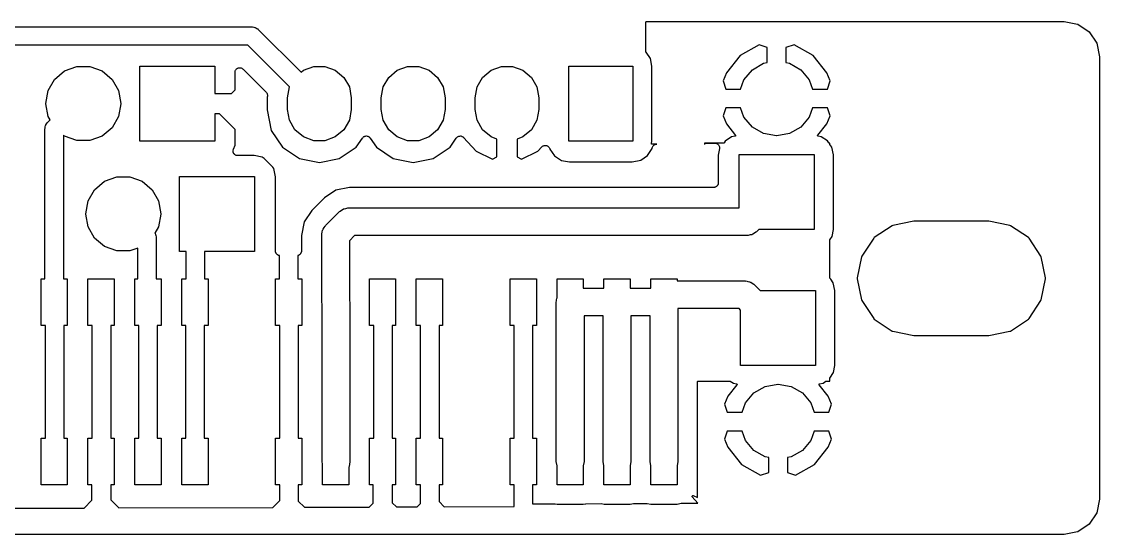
# Model space of a CAD drawing. Extents: x 1.5 to 54.4, y 1.8 to 15.7.
# Drawn here: x 25.23 to 54.41, y 1.83 to 15.73 of the extents above; entities that cross this region are included whole.
import ezdxf

# ---------------------------------------------------------------- set-up
doc = ezdxf.new("R2010")
doc.units = 0
doc.header["$MEASUREMENT"] = 0
doc.layers.add('BLACK', color=7, linetype='CONTINUOUS')

msp = doc.modelspace()

# ---------------------------------------------------------------- linework, layer by layer
at = {"layer": 'Black'}
for p, q in [((16.63, 15.59), (31.46, 15.59)), ((31.46, 15.59), (31.4708, 15.5881)), ((31.4708, 15.5881), (31.4818, 15.589)), ((31.4818, 15.589), (31.5133, 15.5806)), ((31.5133, 15.5806), (31.5455, 15.5749)), ((31.5455, 15.5749), (31.555, 15.5694)), ((31.555, 15.5694), (31.5657, 15.5666)), ((31.5657, 15.5666), (31.5924, 15.5478)), ((31.5924, 15.5478), (31.6207, 15.5315)), ((31.6207, 15.5315), (31.6278, 15.5231)), ((31.6278, 15.5231), (31.6368, 15.5168)), ((31.6368, 15.5168), (32.7936, 14.36)), ((42.13, 15.7186), (42.1302, 15.7199)), ((42.13, 14.9109), (42.13, 15.7186)), ((42.1302, 15.7212), (42.1307, 15.7224)), ((42.1302, 15.7199), (42.1302, 15.7212)), ((42.1307, 15.7224), (42.1309, 15.7237)), ((42.1309, 15.7237), (42.1316, 15.7249)), ((42.1316, 15.7249), (42.132, 15.7261)), ((42.132, 15.7261), (42.1329, 15.7271)), ((42.1329, 15.7271), (42.1335, 15.7282)), ((42.1335, 15.7282), (42.1345, 15.7291)), ((42.1345, 15.7291), (42.1354, 15.7301)), ((42.1354, 15.7301), (42.1365, 15.7307)), ((42.1365, 15.7307), (42.1375, 15.7316)), ((42.1375, 15.7316), (42.1387, 15.732)), ((42.1387, 15.732), (42.1399, 15.7327)), ((42.1399, 15.7327), (42.1412, 15.7329)), ((42.1412, 15.7329), (42.1424, 15.7334)), ((42.1424, 15.7334), (42.1437, 15.7334)), ((42.1437, 15.7334), (42.145, 15.7336)), ((42.145, 15.7336), (53.4547, 15.7336)), ((53.4547, 15.7336), (53.4561, 15.7333)), ((53.4561, 15.7333), (53.4576, 15.7333)), ((53.4576, 15.7333), (53.8213, 15.661)), ((53.8213, 15.661), (53.8217, 15.6608)), ((53.8217, 15.6608), (53.822, 15.6608)), ((53.822, 15.6608), (53.8241, 15.6599)), ((53.8241, 15.6599), (53.8262, 15.6591)), ((53.8262, 15.6591), (53.8264, 15.6589)), ((53.8264, 15.6589), (53.8268, 15.6587)), ((53.8268, 15.6587), (54.1297, 15.4563)), ((54.1297, 15.4563), (54.1299, 15.4561)), ((54.1299, 15.4561), (54.1302, 15.4559)), ((54.1302, 15.4559), (54.1318, 15.4543)), ((54.1318, 15.4543), (54.1334, 15.4527)), ((54.1334, 15.4527), (54.1336, 15.4524)), ((54.1336, 15.4524), (54.1338, 15.4522)), ((54.1338, 15.4522), (54.3362, 15.1493)), ((31.3564, 15.09), (16.7336, 15.09)), ((32.4808, 13.9657), (31.3564, 15.09)), ((42.1304, 14.9087), (42.13, 14.9109)), ((42.1307, 14.9064), (42.1304, 14.9087)), ((42.1308, 14.9061), (42.1307, 14.9064)), ((42.1309, 14.9057), (42.1308, 14.9061)), ((42.132, 14.9038), (42.1309, 14.9057)), ((42.1331, 14.9018), (42.132, 14.9038)), ((42.1333, 14.9016), (42.1331, 14.9018)), ((42.1335, 14.9012), (42.1333, 14.9016)), ((42.1352, 14.8998), (42.1335, 14.9012)), ((42.1358, 14.8993), (42.1352, 14.8998)), ((42.2526, 14.7283), (42.1358, 14.8993)), ((45.1978, 15.098), (44.6818, 14.8098)), ((45.416, 15.0286), (45.1978, 15.098)), ((45.416, 14.6219), (45.416, 15.0286)), ((46.1422, 15.098), (45.924, 15.0286)), ((45.924, 15.0286), (45.924, 14.6219)), ((46.6582, 14.8098), (46.1422, 15.098)), ((54.3362, 15.1493), (54.3364, 15.1489)), ((54.3364, 15.1489), (54.3366, 15.1487)), ((54.3366, 15.1487), (54.3374, 15.1466)), ((54.3374, 15.1466), (54.3383, 15.1445)), ((54.3383, 15.1445), (54.3383, 15.1442)), ((54.3383, 15.1442), (54.3385, 15.1438)), ((54.3385, 15.1438), (54.4108, 14.7801)), ((42.2939, 14.5245), (42.2526, 14.7283)), ((44.6818, 14.8098), (44.3126, 14.3426)), ((45.013, 14.4283), (45.3186, 14.6047)), ((45.3186, 14.6047), (45.416, 14.6219)), ((45.924, 14.6219), (46.0214, 14.6047)), ((46.0214, 14.6047), (46.327, 14.4283)), ((47.0274, 14.3426), (46.6582, 14.8098)), ((54.4108, 14.7801), (54.4108, 14.7786)), ((54.4108, 14.7786), (54.4111, 14.7772)), ((54.4111, 14.7772), (54.4111, 2.79)), ((26.1217, 14.167), (26.392, 14.3938)), ((26.392, 14.3938), (26.7236, 14.5144)), ((26.7236, 14.5144), (27.0764, 14.5144)), ((27.0764, 14.5144), (27.408, 14.3938)), ((27.408, 14.3938), (27.6783, 14.167)), ((28.424, 12.494), (28.424, 14.526)), ((28.424, 14.526), (30.456, 14.526)), ((30.456, 14.526), (30.456, 13.785)), ((31.006, 14.356), (31.0089, 14.3724)), ((31.006, 13.8799), (31.006, 14.356)), ((31.0089, 14.3724), (31.0103, 14.3889)), ((31.0103, 14.3889), (31.0127, 14.394)), ((31.0127, 14.394), (31.0137, 14.3995)), ((31.0137, 14.3995), (31.022, 14.4138)), ((31.022, 14.4138), (31.029, 14.4289)), ((31.029, 14.4289), (31.0329, 14.4328)), ((31.0329, 14.4328), (31.0357, 14.4377)), ((31.0357, 14.4377), (31.0484, 14.4483)), ((31.0484, 14.4483), (31.0602, 14.4601)), ((31.0602, 14.4601), (31.0652, 14.4624)), ((31.0652, 14.4624), (31.0695, 14.466)), ((31.0695, 14.466), (31.0851, 14.4717)), ((31.0851, 14.4717), (31.1001, 14.4787)), ((31.1001, 14.4787), (31.1057, 14.4792)), ((31.1057, 14.4792), (31.1109, 14.4811)), ((31.1109, 14.4811), (31.1275, 14.4811)), ((31.1275, 14.4811), (31.1441, 14.4825)), ((31.1441, 14.4825), (31.1495, 14.4811)), ((31.1495, 14.4811), (31.1551, 14.4811)), ((31.1551, 14.4811), (31.1706, 14.4754)), ((31.1706, 14.4754), (31.1867, 14.4711)), ((31.1867, 14.4711), (31.1912, 14.4679)), ((31.1912, 14.4679), (31.1965, 14.466)), ((31.1965, 14.466), (31.2092, 14.4553)), ((31.2092, 14.4553), (31.2228, 14.4458)), ((31.2228, 14.4458), (31.8465, 13.8221)), ((32.7936, 14.36), (32.8582, 14.4142)), ((32.8582, 14.4142), (33.14, 14.5168)), ((33.14, 14.5168), (33.44, 14.5168)), ((33.44, 14.5168), (33.7218, 14.4142)), ((33.7218, 14.4142), (33.9516, 14.2214)), ((35.1684, 14.2214), (35.3982, 14.4142)), ((35.3982, 14.4142), (35.68, 14.5168)), ((35.68, 14.5168), (35.98, 14.5168)), ((35.98, 14.5168), (36.2618, 14.4142)), ((36.2618, 14.4142), (36.4916, 14.2214)), ((37.7084, 14.2214), (37.9382, 14.4142)), ((37.9382, 14.4142), (38.22, 14.5168)), ((38.22, 14.5168), (38.52, 14.5168)), ((38.52, 14.5168), (38.8018, 14.4142)), ((38.8018, 14.4142), (39.0316, 14.2214)), ((40.0464, 12.494), (40.0464, 14.526)), ((40.0464, 14.526), (41.7736, 14.526)), ((41.7736, 14.526), (41.7736, 12.494)), ((42.2939, 12.4954), (42.2939, 14.5245)), ((44.3126, 14.3426), (44.2218, 14.1233)), ((44.7862, 14.158), (45.013, 14.4283)), ((46.327, 14.4283), (46.5538, 14.158)), ((47.1182, 14.1233), (47.0274, 14.3426)), ((25.9453, 13.8614), (26.1217, 14.167)), ((27.6783, 14.167), (27.8547, 13.8614)), ((33.9516, 14.2214), (34.1015, 13.9616)), ((35.0185, 13.9616), (35.1684, 14.2214)), ((36.4916, 14.2214), (36.6415, 13.9616)), ((37.5585, 13.9616), (37.7084, 14.2214)), ((39.0316, 14.2214), (39.1815, 13.9616)), ((44.2218, 14.1233), (44.2931, 13.904)), ((44.6938, 13.904), (44.7862, 14.158)), ((46.5538, 14.158), (46.6462, 13.904)), ((47.0469, 13.904), (47.1182, 14.1233)), ((25.884, 13.5139), (25.9453, 13.8614)), ((27.8547, 13.8614), (27.916, 13.5139)), ((30.456, 13.785), (30.9111, 13.785)), ((30.9111, 13.785), (31.006, 13.8799)), ((31.8465, 13.8221), (31.8568, 13.8074)), ((31.8568, 13.8074), (31.8681, 13.7934)), ((31.8681, 13.7934), (31.8694, 13.7894)), ((31.8694, 13.7894), (31.8718, 13.786)), ((31.8718, 13.786), (31.8765, 13.7686)), ((31.8765, 13.7686), (31.8822, 13.7516)), ((31.8817, 13.7255), (31.8813, 13.7075)), ((31.8832, 13.7434), (31.8817, 13.7255)), ((31.8822, 13.7516), (31.8821, 13.7474)), ((31.8821, 13.7474), (31.8832, 13.7434)), ((32.4264, 13.6663), (32.4785, 13.9616)), ((32.4785, 13.9616), (32.4808, 13.9657)), ((34.1015, 13.9616), (34.1536, 13.6663)), ((34.9664, 13.6663), (35.0185, 13.9616)), ((36.6415, 13.9616), (36.6936, 13.6663)), ((37.5064, 13.6663), (37.5585, 13.9616)), ((39.1815, 13.9616), (39.2336, 13.6663)), ((44.2931, 13.904), (44.6938, 13.904)), ((46.6462, 13.904), (47.0469, 13.904)), ((25.884, 13.5061), (25.884, 13.5139)), ((25.9453, 13.1586), (25.884, 13.5061)), ((27.916, 13.5061), (27.8547, 13.1586)), ((27.916, 13.5139), (27.916, 13.5061)), ((31.8813, 13.7075), (31.8764, 13.6831)), ((31.8764, 13.6831), (31.8764, 13.3369)), ((32.4264, 13.3537), (32.4264, 13.6663)), ((34.1536, 13.6663), (34.1536, 13.3537)), ((34.9664, 13.3537), (34.9664, 13.6663)), ((36.6936, 13.6663), (36.6936, 13.3537)), ((37.5064, 13.3537), (37.5064, 13.6663)), ((39.2336, 13.6663), (39.2336, 13.3537)), ((25.9964, 13.07), (25.9453, 13.1586)), ((27.8547, 13.1586), (27.6783, 12.853)), ((30.5814, 13.235), (30.456, 13.235)), ((30.456, 13.235), (30.456, 12.494)), ((31.006, 12.8104), (30.5814, 13.235)), ((31.8764, 13.3369), (31.9863, 12.7844)), ((32.4785, 13.0583), (32.4264, 13.3537)), ((34.1536, 13.3537), (34.1015, 13.0583)), ((35.0185, 13.0583), (34.9664, 13.3537)), ((36.6936, 13.3537), (36.6415, 13.0583)), ((37.5585, 13.0583), (37.5064, 13.3537)), ((39.2336, 13.3537), (39.1815, 13.0583)), ((44.2931, 13.396), (44.2218, 13.1767)), ((44.2218, 13.1767), (44.3126, 12.9574)), ((44.6938, 13.396), (44.2931, 13.396)), ((44.7862, 13.142), (44.6938, 13.396)), ((45.013, 12.8717), (44.7862, 13.142)), ((46.5538, 13.142), (46.327, 12.8717)), ((46.6462, 13.396), (46.5538, 13.142)), ((47.0469, 13.396), (46.6462, 13.396)), ((47.0274, 12.9574), (47.1182, 13.1767)), ((47.1182, 13.1767), (47.0469, 13.396)), ((25.861, 12.8518), (25.8694, 12.8833)), ((25.8619, 12.8408), (25.861, 12.8518)), ((25.8694, 12.8833), (25.8751, 12.9155)), ((25.8751, 12.9155), (25.8806, 12.925)), ((25.8806, 12.925), (25.8834, 12.9357)), ((25.8834, 12.9357), (25.9022, 12.9624)), ((25.9022, 12.9624), (25.9185, 12.9907)), ((25.9185, 12.9907), (25.9269, 12.9978)), ((25.9269, 12.9978), (25.9332, 13.0068)), ((25.9332, 13.0068), (25.9964, 13.07)), ((27.6783, 12.853), (27.408, 12.6262)), ((32.6284, 12.7986), (32.4785, 13.0583)), ((34.1015, 13.0583), (33.9516, 12.7986)), ((35.1684, 12.7986), (35.0185, 13.0583)), ((36.6415, 13.0583), (36.4916, 12.7986)), ((37.7084, 12.7986), (37.5585, 13.0583)), ((39.1815, 13.0583), (39.0316, 12.7986)), ((44.3126, 12.9574), (44.5567, 12.6485)), ((45.3186, 12.6953), (45.013, 12.8717)), ((46.327, 12.8717), (46.0214, 12.6953)), ((46.7844, 12.6499), (47.0274, 12.9574)), ((25.86, 12.83), (25.8619, 12.8408)), ((25.86, 8.765), (25.86, 12.83)), ((26.392, 12.6262), (26.36, 12.6531)), ((26.36, 12.6531), (26.36, 8.765)), ((26.7236, 12.5056), (26.392, 12.6262)), ((27.408, 12.6262), (27.0764, 12.5056)), ((31.006, 12.3846), (31.006, 12.8104)), ((31.9863, 12.7844), (32.2922, 12.3266)), ((32.8582, 12.6058), (32.6284, 12.7986)), ((33.14, 12.5032), (32.8582, 12.6058)), ((33.7218, 12.6058), (33.44, 12.5032)), ((33.9516, 12.7986), (33.7218, 12.6058)), ((34.2878, 12.3266), (34.4544, 12.576)), ((34.4544, 12.576), (34.464, 12.586)), ((34.464, 12.586), (34.4722, 12.5971)), ((34.4722, 12.5971), (34.4791, 12.6018)), ((34.4791, 12.6018), (34.4849, 12.6078)), ((34.4849, 12.6078), (34.4973, 12.6139)), ((34.4973, 12.6139), (34.5089, 12.6216)), ((34.5089, 12.6216), (34.517, 12.6236)), ((34.517, 12.6236), (34.5245, 12.6273)), ((34.5245, 12.6273), (34.5382, 12.6288)), ((34.5382, 12.6288), (34.5517, 12.6321)), ((34.5517, 12.6321), (34.56, 12.6312)), ((34.56, 12.6312), (34.5683, 12.6321)), ((34.5683, 12.6321), (34.5818, 12.6288)), ((34.5818, 12.6288), (34.5955, 12.6273)), ((34.5955, 12.6273), (34.603, 12.6236)), ((34.603, 12.6236), (34.6111, 12.6216)), ((34.6111, 12.6216), (34.6227, 12.6139)), ((34.6227, 12.6139), (34.6351, 12.6078)), ((34.6351, 12.6078), (34.6409, 12.6018)), ((34.6409, 12.6018), (34.6478, 12.5971)), ((34.6478, 12.5971), (34.656, 12.586)), ((34.656, 12.586), (34.6656, 12.576)), ((34.6656, 12.576), (34.8322, 12.3266)), ((35.3982, 12.6058), (35.1684, 12.7986)), ((35.68, 12.5032), (35.3982, 12.6058)), ((36.2618, 12.6058), (35.98, 12.5032)), ((36.4916, 12.7986), (36.2618, 12.6058)), ((36.8278, 12.3266), (36.9947, 12.5764)), ((36.9947, 12.5764), (36.9975, 12.5794)), ((36.9975, 12.5794), (36.9994, 12.583)), ((36.9994, 12.583), (37.0127, 12.5952)), ((37.0127, 12.5952), (37.0252, 12.6083)), ((37.0252, 12.6083), (37.0289, 12.6101)), ((37.0289, 12.6101), (37.0319, 12.6129)), ((37.0319, 12.6129), (37.0486, 12.6198)), ((37.0486, 12.6198), (37.0648, 12.6278)), ((37.0648, 12.6278), (37.0688, 12.6282)), ((37.0688, 12.6282), (37.0726, 12.6298)), ((37.0726, 12.6298), (37.0907, 12.6306)), ((37.0907, 12.6306), (37.1086, 12.6326)), ((37.1086, 12.6326), (37.1126, 12.6316)), ((37.1126, 12.6316), (37.1167, 12.6318)), ((37.1167, 12.6318), (37.1339, 12.6264)), ((37.1339, 12.6264), (37.1514, 12.6221)), ((37.1514, 12.6221), (37.1549, 12.6198)), ((37.1549, 12.6198), (37.1588, 12.6186)), ((37.1588, 12.6186), (37.1731, 12.6076)), ((37.1731, 12.6076), (37.1881, 12.5976)), ((37.1881, 12.5976), (37.1905, 12.5943)), ((37.1905, 12.5943), (37.1938, 12.5918)), ((37.1938, 12.5918), (37.5375, 12.2178)), ((37.9382, 12.6058), (37.7084, 12.7986)), ((38.095, 12.5487), (37.9382, 12.6058)), ((38.8018, 12.6058), (38.645, 12.5487)), ((39.0316, 12.7986), (38.8018, 12.6058)), ((44.4517, 12.605), (44.2813, 12.4886)), ((44.5479, 12.6245), (44.4517, 12.605)), ((44.5499, 12.6253), (44.5479, 12.6245)), ((44.552, 12.626), (44.5499, 12.6253)), ((44.5524, 12.6262), (44.552, 12.626)), ((44.5527, 12.6264), (44.5524, 12.6262)), ((44.5544, 12.6279), (44.5527, 12.6264)), ((44.5561, 12.6292), (44.5544, 12.6279)), ((44.5563, 12.6296), (44.5561, 12.6292)), ((44.5566, 12.6298), (44.5563, 12.6296)), ((44.5577, 12.6318), (44.5566, 12.6298)), ((44.5567, 12.6485), (44.5577, 12.6466)), ((44.5577, 12.6466), (44.5589, 12.6447)), ((44.5588, 12.6337), (44.5577, 12.6318)), ((44.5589, 12.6341), (44.5588, 12.6337)), ((44.5589, 12.6447), (44.559, 12.6443)), ((44.5591, 12.6344), (44.5589, 12.6341)), ((44.559, 12.6443), (44.5592, 12.6439)), ((44.5595, 12.6366), (44.5591, 12.6344)), ((44.5592, 12.6439), (44.5595, 12.6417)), ((44.5595, 12.6417), (44.5599, 12.6396)), ((44.5599, 12.6388), (44.5595, 12.6366)), ((44.5599, 12.6396), (44.5598, 12.6392)), ((44.5598, 12.6392), (44.5599, 12.6388)), ((45.6661, 12.634), (45.3186, 12.6953)), ((45.6739, 12.634), (45.6661, 12.634)), ((46.0214, 12.6953), (45.6739, 12.634)), ((46.7812, 12.6407), (46.7816, 12.643)), ((46.7812, 12.6404), (46.7812, 12.6407)), ((46.7812, 12.6401), (46.7812, 12.6404)), ((46.7816, 12.6379), (46.7812, 12.6401)), ((46.7816, 12.643), (46.7819, 12.6453)), ((46.782, 12.6356), (46.7816, 12.6379)), ((46.7819, 12.6453), (46.7821, 12.6455)), ((46.7822, 12.6353), (46.782, 12.6356)), ((46.7821, 12.6458), (46.7833, 12.6478)), ((46.7821, 12.6455), (46.7821, 12.6458)), ((46.7822, 12.635), (46.7822, 12.6353)), ((46.7834, 12.6331), (46.7822, 12.635)), ((46.7833, 12.6478), (46.7844, 12.6499)), ((46.7846, 12.631), (46.7834, 12.6331)), ((46.7848, 12.6308), (46.7846, 12.631)), ((46.785, 12.6306), (46.7848, 12.6308)), ((46.7868, 12.6292), (46.785, 12.6306)), ((46.7885, 12.6277), (46.7868, 12.6292)), ((46.7888, 12.6275), (46.7885, 12.6277)), ((46.789, 12.6274), (46.7888, 12.6275)), ((46.7912, 12.6266), (46.789, 12.6274)), ((46.7934, 12.6258), (46.7912, 12.6266)), ((46.8749, 12.6105), (46.7934, 12.6258)), ((47.0486, 12.4987), (46.8749, 12.6105)), ((27.0764, 12.5056), (26.7236, 12.5056)), ((30.456, 12.494), (28.424, 12.494)), ((30.9528, 12.2483), (30.9575, 12.2613)), ((30.9575, 12.2613), (30.9605, 12.2749)), ((30.9605, 12.2749), (31.006, 12.3846)), ((32.2922, 12.3266), (32.75, 12.0207)), ((33.44, 12.5032), (33.14, 12.5032)), ((33.83, 12.0207), (34.2878, 12.3266)), ((34.8322, 12.3266), (35.29, 12.0207)), ((35.98, 12.5032), (35.68, 12.5032)), ((36.37, 12.0207), (36.8278, 12.3266)), ((38.095, 12.0701), (38.095, 12.5487)), ((38.645, 12.5487), (38.645, 12.0701)), ((39.2025, 12.2178), (39.3119, 12.3368)), ((39.3119, 12.3368), (39.3172, 12.3409)), ((39.3172, 12.3409), (39.3213, 12.3461)), ((39.3213, 12.3461), (39.3346, 12.3542)), ((39.3346, 12.3542), (39.3469, 12.3636)), ((39.3469, 12.3636), (39.3532, 12.3656)), ((39.3532, 12.3656), (39.3589, 12.3691)), ((39.3589, 12.3691), (39.3742, 12.3722)), ((39.3742, 12.3722), (39.389, 12.3768)), ((39.389, 12.3768), (39.3956, 12.3765)), ((39.3956, 12.3765), (39.4022, 12.3778)), ((39.4022, 12.3778), (39.4175, 12.3755)), ((39.4175, 12.3755), (39.433, 12.3748)), ((39.433, 12.3748), (39.4392, 12.3723)), ((39.4392, 12.3723), (39.4458, 12.3713)), ((39.4458, 12.3713), (39.4594, 12.3639)), ((39.4594, 12.3639), (39.4738, 12.3579)), ((39.4738, 12.3579), (39.4787, 12.3534)), ((39.4787, 12.3534), (39.4845, 12.3502)), ((39.4845, 12.3502), (39.4948, 12.3386)), ((39.4948, 12.3386), (39.5062, 12.328)), ((39.5062, 12.328), (39.5093, 12.3221)), ((39.5093, 12.3221), (39.5137, 12.3171)), ((39.5137, 12.3171), (39.5194, 12.3027)), ((39.5194, 12.3027), (39.5265, 12.2889)), ((39.5265, 12.2889), (39.5274, 12.2823)), ((39.5274, 12.2823), (39.5298, 12.2761)), ((39.5298, 12.2761), (39.5299, 12.2759)), ((39.5299, 12.2759), (39.6555, 12.0921)), ((41.7736, 12.494), (40.0464, 12.494)), ((42.1755, 12.1031), (42.2964, 12.291)), ((42.2813, 12.4286), (42.2814, 12.4287)), ((42.2813, 12.4261), (42.2813, 12.4286)), ((42.2813, 12.4236), (42.2813, 12.4261)), ((42.2813, 12.4235), (42.2813, 12.4236)), ((42.2813, 12.4233), (42.2813, 12.4235)), ((42.2822, 12.421), (42.2813, 12.4233)), ((42.2814, 12.4288), (42.2939, 12.4954)), ((42.2814, 12.4287), (42.2814, 12.4288)), ((42.283, 12.4187), (42.2822, 12.421)), ((42.2831, 12.4186), (42.283, 12.4187)), ((42.2832, 12.4185), (42.2831, 12.4186)), ((42.2848, 12.4166), (42.2832, 12.4185)), ((42.2863, 12.4147), (42.2848, 12.4166)), ((42.2864, 12.4146), (42.2863, 12.4147)), ((42.2865, 12.4145), (42.2864, 12.4146)), ((42.2887, 12.4133), (42.2865, 12.4145)), ((42.2908, 12.412), (42.2887, 12.4133)), ((42.2909, 12.412), (42.2908, 12.412)), ((42.2911, 12.4119), (42.2909, 12.412)), ((42.2935, 12.4115), (42.2911, 12.4119)), ((42.2959, 12.411), (42.2935, 12.4115)), ((42.2961, 12.4111), (42.2959, 12.411)), ((42.2962, 12.411), (42.2961, 12.4111)), ((42.4237, 12.4118), (42.2962, 12.411)), ((42.2964, 12.291), (42.2997, 12.3083)), ((42.2997, 12.3083), (42.3071, 12.3279)), ((42.3071, 12.3279), (42.3141, 12.3477)), ((42.3141, 12.3477), (42.3149, 12.3485)), ((42.3149, 12.3485), (42.3153, 12.3496)), ((42.3153, 12.3496), (42.3289, 12.3655)), ((42.3289, 12.3655), (42.3423, 12.3816)), ((42.3423, 12.3816), (42.3432, 12.3822)), ((42.3432, 12.3822), (42.344, 12.3831)), ((42.344, 12.3831), (42.3622, 12.3933)), ((42.3622, 12.3933), (42.3803, 12.4039)), ((42.3803, 12.4039), (42.3814, 12.4041)), ((42.3814, 12.4041), (42.3824, 12.4047)), ((42.3824, 12.4047), (42.4031, 12.4081)), ((42.4031, 12.4081), (42.4237, 12.4118)), ((43.7063, 12.4201), (43.7051, 12.4199)), ((43.7051, 12.4199), (43.7073, 12.4199)), ((43.7076, 12.4201), (43.7063, 12.4201)), ((43.7073, 12.4199), (43.7256, 12.4238)), ((43.7089, 12.4206), (43.7076, 12.4201)), ((43.7102, 12.4208), (43.7089, 12.4206)), ((43.7113, 12.4215), (43.7102, 12.4208)), ((43.7125, 12.4219), (43.7113, 12.4215)), ((43.7135, 12.4228), (43.7125, 12.4219)), ((43.7147, 12.4235), (43.7135, 12.4228)), ((43.7155, 12.4245), (43.7147, 12.4235)), ((43.7165, 12.4253), (43.7155, 12.4245)), ((43.7172, 12.4264), (43.7165, 12.4253)), ((43.718, 12.4275), (43.7172, 12.4264)), ((43.7185, 12.4287), (43.718, 12.4275)), ((43.7191, 12.4298), (43.7185, 12.4287)), ((43.7193, 12.4311), (43.7191, 12.4298)), ((43.7198, 12.4324), (43.7193, 12.4311)), ((43.72, 12.4349), (43.7198, 12.4337)), ((43.7198, 12.4337), (43.7198, 12.4324)), ((43.7203, 12.4398), (43.72, 12.4385)), ((43.72, 12.4385), (43.72, 12.4349)), ((43.7214, 12.44), (43.7203, 12.4398)), ((44.2418, 12.44), (43.7214, 12.44)), ((43.7256, 12.4238), (43.7266, 12.4242)), ((43.7266, 12.4242), (43.7407, 12.4323)), ((43.7407, 12.4323), (43.7465, 12.4334)), ((43.7465, 12.4334), (43.7519, 12.4358)), ((43.7519, 12.4358), (43.7681, 12.4372)), ((43.7681, 12.4372), (43.7841, 12.44)), ((43.7841, 12.44), (43.9989, 12.44)), ((43.9989, 12.44), (43.9996, 12.4399)), ((43.9996, 12.4399), (44.0004, 12.44)), ((44.0004, 12.44), (44.0214, 12.436)), ((44.0214, 12.436), (44.0424, 12.4323)), ((44.0424, 12.4323), (44.043, 12.432)), ((44.043, 12.432), (44.0437, 12.4318)), ((44.0437, 12.4318), (44.0621, 12.421)), ((44.0621, 12.421), (44.0806, 12.4103)), ((44.0806, 12.4103), (44.081, 12.4097)), ((44.081, 12.4097), (44.0817, 12.4093)), ((44.0817, 12.4093), (44.0952, 12.3928)), ((44.1237, 12.2895), (44.0907, 12.1142)), ((44.0952, 12.3928), (44.1089, 12.3765)), ((44.1089, 12.3765), (44.1092, 12.3758)), ((44.1092, 12.3758), (44.1096, 12.3752)), ((44.1096, 12.3752), (44.1167, 12.3551)), ((44.1167, 12.3551), (44.124, 12.3351)), ((44.124, 12.2909), (44.1237, 12.2903)), ((44.1237, 12.2903), (44.1237, 12.2895)), ((44.124, 12.3351), (44.124, 12.3343)), ((44.124, 12.3343), (44.1242, 12.3336)), ((44.1242, 12.3336), (44.124, 12.3123)), ((44.124, 12.3123), (44.124, 12.2909)), ((44.2441, 12.4404), (44.2418, 12.44)), ((44.2463, 12.4407), (44.2441, 12.4404)), ((44.2466, 12.4408), (44.2463, 12.4407)), ((44.247, 12.4409), (44.2466, 12.4408)), ((44.2489, 12.442), (44.247, 12.4409)), ((44.2509, 12.4431), (44.2489, 12.442)), ((44.2512, 12.4433), (44.2509, 12.4431)), ((44.2515, 12.4435), (44.2512, 12.4433)), ((44.2529, 12.4452), (44.2515, 12.4435)), ((44.2545, 12.4469), (44.2529, 12.4452)), ((44.2813, 12.4886), (44.2545, 12.4469)), ((47.0842, 12.4465), (47.0486, 12.4987)), ((47.0857, 12.4451), (47.0842, 12.4465)), ((47.087, 12.4435), (47.0857, 12.4451)), ((47.0875, 12.4432), (47.087, 12.4435)), ((47.0879, 12.4428), (47.0875, 12.4432)), ((47.0897, 12.4419), (47.0879, 12.4428)), ((47.0915, 12.4409), (47.0897, 12.4419)), ((47.092, 12.4408), (47.0915, 12.4409)), ((47.0926, 12.4406), (47.092, 12.4408)), ((47.0946, 12.4404), (47.0926, 12.4406)), ((47.0966, 12.44), (47.0946, 12.4404)), ((47.1085, 12.44), (47.0966, 12.44)), ((47.1098, 12.4397), (47.1085, 12.44)), ((47.11, 12.4386), (47.1098, 12.4397)), ((47.11, 12.4135), (47.11, 12.4386)), ((47.1103, 12.4116), (47.11, 12.4135)), ((47.1105, 12.4097), (47.1103, 12.4116)), ((47.1108, 12.4091), (47.1105, 12.4097)), ((47.1109, 12.4083), (47.1108, 12.4091)), ((47.1118, 12.4067), (47.1109, 12.4083)), ((47.1126, 12.405), (47.1118, 12.4067)), ((47.165, 12.3283), (47.1126, 12.405)), ((47.2063, 12.1245), (47.165, 12.3283)), ((30.951, 12.2318), (30.9528, 12.24)), ((30.9528, 12.2181), (30.951, 12.2318)), ((30.9528, 12.24), (30.9528, 12.2483)), ((30.9528, 12.2042), (30.9528, 12.2181)), ((30.9557, 12.1964), (30.9528, 12.2042)), ((30.9568, 12.1881), (30.9557, 12.1964)), ((30.9632, 12.1758), (30.9568, 12.1881)), ((30.9679, 12.1628), (30.9632, 12.1758)), ((30.9733, 12.1564), (30.9679, 12.1628)), ((30.9771, 12.149), (30.9733, 12.1564)), ((30.9873, 12.1396), (30.9771, 12.149)), ((30.9962, 12.129), (30.9873, 12.1396)), ((31.0035, 12.1248), (30.9962, 12.129)), ((31.0096, 12.1192), (31.0035, 12.1248)), ((31.0224, 12.1138), (31.0096, 12.1192)), ((31.0344, 12.1069), (31.0224, 12.1138)), ((31.0427, 12.1055), (31.0344, 12.1069)), ((31.0504, 12.1023), (31.0427, 12.1055)), ((31.0642, 12.1017), (31.0504, 12.1023)), ((31.0779, 12.0993), (31.0642, 12.1017)), ((31.5242, 12.0993), (31.0779, 12.0993)), ((31.739, 12.0588), (31.5242, 12.0993)), ((31.7912, 12.0253), (31.739, 12.0588)), ((32.0314, 11.7851), (31.7912, 12.0253)), ((32.75, 12.0207), (33.29, 11.9133)), ((33.29, 11.9133), (33.83, 12.0207)), ((35.29, 12.0207), (35.83, 11.9133)), ((35.83, 11.9133), (36.37, 12.0207)), ((37.5375, 12.2178), (37.9802, 12.0084)), ((37.9802, 12.0084), (38.095, 12.0701)), ((38.645, 12.0701), (38.7598, 12.0084)), ((38.7598, 12.0084), (39.2025, 12.2178)), ((39.6555, 12.0921), (39.8434, 11.9712)), ((39.8434, 11.9712), (40.0582, 11.9307)), ((41.7609, 11.9307), (41.9917, 11.9775)), ((41.9917, 11.9775), (42.1755, 12.1031)), ((44.0907, 12.1142), (44.0907, 11.362)), ((44.654, 10.685), (44.654, 12.126)), ((44.654, 12.126), (46.686, 12.126)), ((46.686, 12.126), (46.686, 10.094)), ((47.2063, 10.0954), (47.2063, 12.1245)), ((32.0525, 11.7541), (32.0314, 11.7851)), ((32.0993, 11.5233), (32.0525, 11.7541)), ((40.0582, 11.9307), (41.7609, 11.9307)), ((27.2017, 11.177), (27.472, 11.4038)), ((27.472, 11.4038), (27.8036, 11.5244)), ((27.8036, 11.5244), (28.1564, 11.5244)), ((28.1564, 11.5244), (28.488, 11.4038)), ((28.488, 11.4038), (28.7583, 11.177)), ((29.504, 9.504), (29.504, 11.536)), ((29.504, 11.536), (31.536, 11.536)), ((31.536, 11.536), (31.536, 9.504)), ((32.0993, 9.517), (32.0993, 11.5233)), ((27.0253, 10.8714), (27.2017, 11.177)), ((28.7583, 11.177), (28.9347, 10.8714)), ((33.737, 11.1623), (33.4271, 10.9552)), ((34.1025, 11.235), (33.737, 11.1623)), ((43.9637, 11.235), (34.1025, 11.235)), ((43.9747, 11.2369), (43.9637, 11.235)), ((43.9858, 11.2369), (43.9747, 11.2369)), ((43.9962, 11.2407), (43.9858, 11.2369)), ((44.0072, 11.2427), (43.9962, 11.2407)), ((44.0168, 11.2482), (44.0072, 11.2427)), ((44.0272, 11.252), (44.0168, 11.2482)), ((44.0357, 11.2592), (44.0272, 11.252)), ((44.0454, 11.2647), (44.0357, 11.2592)), ((44.0525, 11.2732), (44.0454, 11.2647)), ((44.061, 11.2804), (44.0525, 11.2732)), ((44.0666, 11.29), (44.061, 11.2804)), ((44.0737, 11.2985), (44.0666, 11.29)), ((44.0775, 11.3089), (44.0737, 11.2985)), ((44.0831, 11.3186), (44.0775, 11.3089)), ((44.085, 11.3295), (44.0831, 11.3186)), ((44.0888, 11.3399), (44.085, 11.3295)), ((44.0907, 11.362), (44.0888, 11.3511)), ((44.0888, 11.3511), (44.0888, 11.3399)), ((26.964, 10.5239), (27.0253, 10.8714)), ((28.9347, 10.8714), (28.996, 10.5239)), ((33.4271, 10.9552), (33.0848, 10.6129)), ((26.964, 10.5161), (26.964, 10.5239)), ((27.0253, 10.1686), (26.964, 10.5161)), ((28.996, 10.5161), (28.9347, 10.1686)), ((28.996, 10.5239), (28.996, 10.5161)), ((33.0848, 10.6129), (32.8777, 10.303)), ((33.4648, 10.2152), (33.8248, 10.5752)), ((33.8248, 10.5752), (33.8383, 10.5846)), ((33.8383, 10.5846), (33.849, 10.5973)), ((33.849, 10.5973), (33.8914, 10.6218)), ((33.8914, 10.6218), (33.9315, 10.6499)), ((33.9315, 10.6499), (33.9475, 10.6541)), ((33.9475, 10.6541), (33.9617, 10.6624)), ((33.9617, 10.6624), (34.01, 10.6709)), ((34.01, 10.6709), (34.0573, 10.6836)), ((34.0573, 10.6836), (34.0738, 10.6821)), ((34.0738, 10.6821), (34.09, 10.685)), ((34.09, 10.685), (44.654, 10.685)), ((32.8777, 10.303), (32.805, 9.93749)), ((33.4554, 10.2016), (33.4648, 10.2152)), ((49.3899, 10.3224), (48.8188, 10.2087)), ((49.3948, 10.3224), (49.3899, 10.3224)), ((49.3963, 10.3226), (49.3948, 10.3224)), ((49.3977, 10.3226), (49.3963, 10.3226)), ((49.4026, 10.3236), (49.3977, 10.3226)), ((51.3996, 10.3236), (49.4026, 10.3236)), ((51.4045, 10.3226), (51.3996, 10.3236)), ((51.4059, 10.3226), (51.4045, 10.3226)), ((51.4074, 10.3224), (51.4059, 10.3226)), ((51.4123, 10.3224), (51.4074, 10.3224)), ((51.9834, 10.2087), (51.4123, 10.3224)), ((27.2017, 9.86305), (27.0253, 10.1686)), ((28.9347, 10.1686), (28.837, 9.99934)), ((28.837, 9.99934), (28.8466, 9.98565)), ((28.8466, 9.98565), (28.8494, 9.97503)), ((28.8494, 9.97503), (28.8549, 9.96551)), ((28.8549, 9.96551), (28.8606, 9.93334)), ((28.8606, 9.93334), (28.869, 9.90179)), ((32.805, 9.93749), (32.805, 9.517)), ((33.355, 9.95), (33.3579, 9.96625)), ((33.355, 8.13), (33.355, 9.95)), ((33.3564, 9.98268), (33.3691, 10.03)), ((33.3579, 9.96625), (33.3564, 9.98268)), ((33.3691, 10.03), (33.3776, 10.0783)), ((33.3776, 10.0783), (33.3859, 10.0925)), ((33.3859, 10.0925), (33.3901, 10.1085)), ((33.3901, 10.1085), (33.4182, 10.1486)), ((33.4182, 10.1486), (33.4427, 10.191)), ((33.4427, 10.191), (33.4554, 10.2016)), ((34.2453, 9.935), (34.105, 9.79467)), ((44.87, 9.935), (34.2453, 9.935)), ((44.8862, 9.93787), (44.87, 9.935)), ((44.9027, 9.93643), (44.8862, 9.93787)), ((44.95, 9.94911), (44.9027, 9.93643)), ((44.9983, 9.95761), (44.95, 9.94911)), ((45.0125, 9.96586), (44.9983, 9.95761)), ((45.0285, 9.97013), (45.0125, 9.96586)), ((45.0686, 9.99824), (45.0285, 9.97013)), ((45.111, 10.0227), (45.0686, 9.99824)), ((45.1216, 10.0354), (45.111, 10.0227)), ((45.1352, 10.0448), (45.1216, 10.0354)), ((45.1843, 10.094), (45.1352, 10.0448)), ((46.686, 10.094), (45.1843, 10.094)), ((47.1705, 9.9051), (47.2063, 10.0954)), ((48.7981, 10.2002), (48.3139, 9.87665)), ((48.8188, 10.2087), (48.7981, 10.2002)), ((52.0041, 10.2002), (51.9834, 10.2087)), ((52.4883, 9.87665), (52.0041, 10.2002)), ((27.472, 9.63624), (27.2017, 9.86305)), ((27.8036, 9.51555), (27.472, 9.63624)), ((28.869, 9.90179), (28.8681, 9.89083)), ((28.8681, 9.89083), (28.87, 9.88)), ((28.87, 9.88), (28.87, 8.765)), ((34.105, 9.79467), (34.105, 8.17671)), ((47.11, 9.80671), (47.1103, 9.80835)), ((47.11, 8.79199), (47.11, 9.80671)), ((47.1103, 9.80835), (47.1104, 9.81002)), ((47.1104, 9.81002), (47.1107, 9.8109)), ((47.1107, 9.8109), (47.1109, 9.81184)), ((47.1109, 9.81184), (47.1117, 9.81328)), ((47.1117, 9.81328), (47.1124, 9.81482)), ((47.1124, 9.81482), (47.1705, 9.9051)), ((48.298, 9.86081), (47.9745, 9.37663)), ((48.3139, 9.87665), (48.298, 9.86081)), ((52.4956, 9.86939), (52.4883, 9.87665)), ((52.5042, 9.86081), (52.4956, 9.86939)), ((52.4956, 9.86939), (52.4956, 9.86939)), ((52.8277, 9.37663), (52.5042, 9.86081)), ((28.1564, 9.51555), (27.8036, 9.51555)), ((28.37, 9.59329), (28.1564, 9.51555)), ((28.37, 8.765), (28.37, 9.59329)), ((29.68, 9.504), (29.504, 9.504)), ((29.68, 8.765), (29.68, 9.504)), ((31.536, 9.504), (30.18, 9.504)), ((30.18, 9.504), (30.18, 8.765)), ((32.1012, 9.50606), (32.0993, 9.517)), ((32.1012, 9.49495), (32.1012, 9.50606)), ((32.105, 9.48451), (32.1012, 9.49495)), ((32.1069, 9.47356), (32.105, 9.48451)), ((32.1125, 9.46394), (32.1069, 9.47356)), ((32.1163, 9.4535), (32.1125, 9.46394)), ((32.1234, 9.44499), (32.1163, 9.4535)), ((32.129, 9.43537), (32.1234, 9.44499)), ((32.1375, 9.42822), (32.129, 9.43537)), ((32.1446, 9.41971), (32.1375, 9.42822)), ((32.1543, 9.41416), (32.1446, 9.41971)), ((32.1628, 9.40701), (32.1543, 9.41416)), ((32.1732, 9.40321), (32.1628, 9.40701)), ((32.1828, 9.39766), (32.1732, 9.40321)), ((32.1938, 9.39573), (32.1828, 9.39766)), ((32.2042, 9.39193), (32.1938, 9.39573)), ((32.21, 9.39193), (32.2042, 9.39193)), ((32.21, 8.765), (32.21, 9.39193)), ((32.7105, 9.39573), (32.71, 9.39555)), ((32.71, 9.39555), (32.71, 8.765)), ((32.7214, 9.39766), (32.7105, 9.39573)), ((32.7311, 9.40321), (32.7214, 9.39766)), ((32.7415, 9.40701), (32.7311, 9.40321)), ((32.75, 9.41416), (32.7415, 9.40701)), ((32.7596, 9.41971), (32.75, 9.41416)), ((32.7668, 9.42822), (32.7596, 9.41971)), ((32.7753, 9.43537), (32.7668, 9.42822)), ((32.7808, 9.44499), (32.7753, 9.43537)), ((32.788, 9.4535), (32.7808, 9.44499)), ((32.7918, 9.46394), (32.788, 9.4535)), ((32.7973, 9.47356), (32.7918, 9.46394)), ((32.7993, 9.48451), (32.7973, 9.47356)), ((32.8031, 9.49495), (32.7993, 9.48451)), ((32.805, 9.517), (32.8031, 9.50606)), ((32.8031, 9.50606), (32.8031, 9.49495)), ((47.966, 9.35593), (47.8523, 8.7848)), ((47.9745, 9.37663), (47.966, 9.35593)), ((52.8362, 9.35593), (52.8277, 9.37663)), ((52.9499, 8.7848), (52.8362, 9.35593)), ((25.755, 7.495), (25.755, 8.765)), ((25.755, 8.765), (25.86, 8.765)), ((26.36, 8.765), (26.465, 8.765)), ((26.465, 8.765), (26.465, 7.495)), ((27.025, 7.495), (27.025, 8.765)), ((27.025, 8.765), (27.735, 8.765)), ((27.735, 8.765), (27.735, 7.495)), ((28.295, 7.495), (28.295, 8.765)), ((28.295, 8.765), (28.37, 8.765)), ((28.87, 8.765), (29.005, 8.765)), ((29.005, 8.765), (29.005, 7.495)), ((29.565, 7.495), (29.565, 8.765)), ((29.565, 8.765), (29.68, 8.765)), ((30.18, 8.765), (30.275, 8.765)), ((30.275, 8.765), (30.275, 7.495)), ((32.105, 7.495), (32.105, 8.765)), ((32.105, 8.765), (32.21, 8.765)), ((32.71, 8.765), (32.815, 8.765)), ((32.815, 8.765), (32.815, 7.495)), ((34.645, 7.495), (34.645, 8.765)), ((34.645, 8.765), (35.355, 8.765)), ((35.355, 8.765), (35.355, 7.495)), ((35.915, 7.495), (35.915, 8.765)), ((35.915, 8.765), (36.625, 8.765)), ((36.625, 8.765), (36.625, 7.495)), ((38.455, 7.495), (38.455, 8.765)), ((38.455, 8.765), (39.165, 8.765)), ((39.165, 8.765), (39.165, 7.495)), ((39.725, 8.24343), (39.725, 8.765)), ((39.725, 8.765), (40.435, 8.765)), ((40.435, 8.765), (40.435, 8.505)), ((40.995, 8.505), (40.995, 8.765)), ((40.995, 8.765), (41.705, 8.765)), ((41.705, 8.765), (41.705, 8.505)), ((42.265, 8.505), (42.265, 8.765)), ((42.265, 8.765), (42.975, 8.765)), ((42.975, 8.765), (42.975, 8.705)), ((47.1103, 8.79015), (47.11, 8.79199)), ((47.1105, 8.78828), (47.1103, 8.79015)), ((47.1108, 8.7876), (47.1105, 8.78828)), ((47.1109, 8.78686), (47.1108, 8.7876)), ((47.1118, 8.78524), (47.1109, 8.78686)), ((47.1126, 8.78353), (47.1118, 8.78524)), ((47.1338, 8.75246), (47.1126, 8.78353)), ((47.8523, 8.7848), (47.8523, 8.7624)), ((47.8523, 8.7624), (47.966, 8.19127)), ((52.8362, 8.19127), (52.9499, 8.7624)), ((52.9499, 8.7624), (52.9499, 8.7848)), ((40.435, 8.505), (40.995, 8.505)), ((41.705, 8.505), (42.265, 8.505)), ((42.975, 8.705), (44.81, 8.705)), ((44.81, 8.705), (44.8262, 8.70214)), ((44.8262, 8.70214), (44.8427, 8.70357)), ((44.8427, 8.70357), (44.89, 8.69089)), ((44.89, 8.69089), (44.9383, 8.68239)), ((44.9383, 8.68239), (44.9525, 8.67414)), ((44.9525, 8.67414), (44.9685, 8.66987)), ((44.9685, 8.66987), (45.0086, 8.64176)), ((45.0086, 8.64176), (45.051, 8.61727)), ((45.051, 8.61727), (45.0617, 8.60463)), ((45.0617, 8.60463), (45.0752, 8.59516)), ((45.0752, 8.59516), (45.2243, 8.446)), ((47.205, 8.6483), (47.1338, 8.75246)), ((47.2463, 8.44449), (47.205, 8.6483)), ((34.105, 8.17671), (34.115, 8.12)), ((39.7107, 8.19512), (39.7219, 8.22595)), ((39.7107, 8.16231), (39.7107, 8.19512)), ((39.7219, 8.22595), (39.725, 8.24343)), ((45.2243, 8.446), (46.726, 8.446)), ((46.726, 8.446), (46.726, 6.414)), ((47.2463, 6.4154), (47.2463, 8.44449)), ((47.966, 8.19127), (47.9745, 8.17057)), ((52.8277, 8.17057), (52.8362, 8.19127)), ((33.365, 8.07329), (33.355, 8.13)), ((33.365, 3.8), (33.365, 8.07329)), ((34.115, 8.12), (34.115, 3.8)), ((39.705, 8.13), (39.7107, 8.16231)), ((39.705, 3.81), (39.705, 8.13)), ((44.6547, 7.955), (42.995, 7.955)), ((42.995, 7.955), (42.995, 3.81)), ((44.694, 7.91567), (44.6547, 7.955)), ((44.694, 6.414), (44.694, 7.91567)), ((47.9745, 8.17057), (48.298, 7.68639)), ((52.5042, 7.68639), (52.8277, 8.17057)), ((40.975, 7.755), (40.455, 7.755)), ((40.455, 7.755), (40.455, 3.81)), ((40.975, 3.81), (40.975, 7.755)), ((42.245, 7.755), (41.725, 7.755)), ((41.725, 7.755), (41.725, 3.81)), ((42.245, 3.81), (42.245, 7.755)), ((48.298, 7.68639), (48.3049, 7.6795)), ((48.3049, 7.6795), (48.3049, 7.6795)), ((48.3049, 7.6795), (48.3139, 7.67055)), ((48.3139, 7.67055), (48.7981, 7.34703)), ((52.0041, 7.34703), (52.4883, 7.67055)), ((52.4883, 7.67055), (52.5042, 7.68639)), ((25.87, 7.495), (25.755, 7.495)), ((25.87, 4.445), (25.87, 7.495)), ((26.465, 7.495), (26.37, 7.495)), ((26.37, 7.495), (26.37, 4.445)), ((27.14, 7.495), (27.025, 7.495)), ((27.14, 4.445), (27.14, 7.495)), ((27.735, 7.495), (27.64, 7.495)), ((27.64, 7.495), (27.64, 4.445)), ((28.4, 7.495), (28.295, 7.495)), ((28.4, 4.445), (28.4, 7.495)), ((29.005, 7.495), (28.9, 7.495)), ((28.9, 7.495), (28.9, 4.445)), ((29.67, 7.495), (29.565, 7.495)), ((29.67, 4.445), (29.67, 7.495)), ((30.275, 7.495), (30.17, 7.495)), ((30.17, 7.495), (30.17, 4.445)), ((32.22, 7.495), (32.105, 7.495)), ((32.22, 4.445), (32.22, 7.495)), ((32.815, 7.495), (32.72, 7.495)), ((32.72, 7.495), (32.72, 4.445)), ((34.76, 7.495), (34.645, 7.495)), ((34.76, 4.445), (34.76, 7.495)), ((35.355, 7.495), (35.26, 7.495)), ((35.26, 7.495), (35.26, 4.445)), ((36.03, 7.495), (35.915, 7.495)), ((36.03, 4.445), (36.03, 7.495)), ((36.625, 7.495), (36.53, 7.495)), ((36.53, 7.495), (36.53, 4.445)), ((38.56, 7.495), (38.455, 7.495)), ((38.56, 4.445), (38.56, 7.495)), ((39.165, 7.495), (39.06, 7.495)), ((39.06, 7.495), (39.06, 4.445)), ((48.7981, 7.34703), (48.8188, 7.33845)), ((48.8188, 7.33845), (49.3899, 7.22485)), ((51.4123, 7.22485), (51.9834, 7.33845)), ((51.9834, 7.33845), (52.0041, 7.34703)), ((49.3899, 7.22485), (49.3948, 7.22485)), ((49.3948, 7.22485), (49.3963, 7.22459)), ((49.3963, 7.22459), (49.3977, 7.22456)), ((49.3977, 7.22456), (49.4026, 7.2236)), ((49.4026, 7.2236), (51.3996, 7.2236)), ((51.3996, 7.2236), (51.4045, 7.22456)), ((51.4045, 7.22456), (51.4059, 7.22459)), ((51.4059, 7.22459), (51.4074, 7.22485)), ((51.4074, 7.22485), (51.4123, 7.22485)), ((46.726, 6.414), (44.694, 6.414)), ((47.1124, 6.07266), (47.2105, 6.2251)), ((47.2105, 6.2251), (47.2463, 6.4154)), ((43.53, 5.975), (43.5302, 5.97629)), ((43.53, 2.83211), (43.53, 5.975)), ((43.5302, 5.9776), (43.5307, 5.97884)), ((43.5302, 5.97629), (43.5302, 5.9776)), ((43.5307, 5.97884), (43.5309, 5.98013)), ((43.5309, 5.98013), (43.5316, 5.98127)), ((43.5316, 5.98127), (43.532, 5.9825)), ((43.532, 5.9825), (43.5329, 5.9835)), ((43.5329, 5.9835), (43.5335, 5.98464)), ((43.5335, 5.98464), (43.5345, 5.98549)), ((43.5345, 5.98549), (43.5354, 5.98649)), ((43.5354, 5.98649), (43.5365, 5.98715)), ((43.5365, 5.98715), (43.5375, 5.98799)), ((43.5375, 5.98799), (43.5387, 5.98844)), ((43.5387, 5.98844), (43.5399, 5.98909)), ((43.5399, 5.98909), (43.5412, 5.98932)), ((43.5412, 5.98932), (43.5424, 5.98977)), ((43.5424, 5.98977), (43.5437, 5.98977)), ((43.5437, 5.98977), (43.545, 5.99)), ((43.545, 5.99), (44.4067, 5.99)), ((44.5956, 5.89014), (44.3526, 5.58262)), ((44.4067, 5.99), (44.4084, 5.98971)), ((44.4084, 5.98971), (44.41, 5.98963)), ((44.41, 5.98963), (44.4109, 5.98926)), ((44.4109, 5.98926), (44.4118, 5.98909)), ((44.4118, 5.98909), (44.4133, 5.98826)), ((44.4133, 5.98826), (44.4148, 5.98761)), ((44.4148, 5.98761), (44.5051, 5.92952)), ((44.5051, 5.92952), (44.5866, 5.91418)), ((44.5866, 5.91418), (44.5887, 5.91338)), ((44.5887, 5.91338), (44.5909, 5.91265)), ((44.5909, 5.91265), (44.5912, 5.91245)), ((44.5912, 5.91245), (44.5915, 5.91235)), ((44.5915, 5.91235), (44.5932, 5.91085)), ((44.5932, 5.91085), (44.595, 5.90942)), ((44.595, 5.90942), (44.5952, 5.90916)), ((44.5952, 5.90916), (44.5954, 5.90895)), ((44.5954, 5.90895), (44.5966, 5.90694)), ((44.5967, 5.89217), (44.5956, 5.89014)), ((44.5966, 5.90694), (44.5978, 5.90499)), ((44.5979, 5.89415), (44.5967, 5.89217)), ((44.5978, 5.90499), (44.5978, 5.90468)), ((44.5978, 5.90468), (44.598, 5.90441)), ((44.5981, 5.89473), (44.5979, 5.89446)), ((44.5979, 5.89446), (44.5979, 5.89415)), ((44.598, 5.90441), (44.5984, 5.90215)), ((44.5984, 5.89701), (44.5981, 5.89473)), ((44.5984, 5.90215), (44.5988, 5.89988)), ((44.5988, 5.89927), (44.5984, 5.89701)), ((44.5988, 5.89988), (44.5988, 5.89958)), ((44.5988, 5.89958), (44.5988, 5.89927)), ((45.053, 5.6683), (45.3586, 5.84473)), ((45.3586, 5.84473), (45.7061, 5.906)), ((45.7061, 5.906), (45.7139, 5.906)), ((45.7139, 5.906), (46.0614, 5.84473)), ((46.0614, 5.84473), (46.367, 5.6683)), ((46.8201, 5.90125), (46.8205, 5.90341)), ((46.8202, 5.90083), (46.8201, 5.90125)), ((46.8201, 5.90043), (46.8202, 5.90083)), ((46.8205, 5.89828), (46.8201, 5.90043)), ((46.8205, 5.90341), (46.8209, 5.90558)), ((46.8208, 5.89609), (46.8205, 5.89828)), ((46.821, 5.89573), (46.8208, 5.89609)), ((46.8209, 5.90558), (46.8211, 5.90594)), ((46.8211, 5.89532), (46.821, 5.89573)), ((46.8211, 5.90635), (46.8223, 5.90821)), ((46.8211, 5.90594), (46.8211, 5.90635)), ((46.8223, 5.89345), (46.8211, 5.89532)), ((46.8223, 5.90821), (46.8234, 5.91015)), ((46.8233, 5.89151), (46.8223, 5.89345)), ((47.0674, 5.58262), (46.8233, 5.89151)), ((46.8234, 5.91015), (46.8237, 5.91043)), ((46.8237, 5.91043), (46.8239, 5.91078)), ((46.8239, 5.91078), (46.8256, 5.91215)), ((46.8256, 5.91215), (46.8273, 5.9136)), ((46.8273, 5.9136), (46.8276, 5.91375)), ((46.8276, 5.91375), (46.828, 5.91401)), ((46.828, 5.91401), (46.8301, 5.9147)), ((46.8301, 5.9147), (46.8321, 5.91551)), ((46.8321, 5.91551), (46.9283, 5.93499)), ((46.9283, 5.93499), (47.005, 5.98738)), ((47.005, 5.98738), (47.0067, 5.98816)), ((47.0067, 5.98816), (47.0083, 5.98909)), ((47.0083, 5.98909), (47.0091, 5.98922)), ((47.0091, 5.98922), (47.0097, 5.98953)), ((47.0097, 5.98953), (47.0116, 5.98967)), ((47.0116, 5.98967), (47.0135, 5.99)), ((47.0135, 5.99), (47.1086, 5.99)), ((47.1086, 5.99), (47.1097, 5.99021)), ((47.1097, 5.99021), (47.11, 5.99151)), ((47.11, 6.06454), (47.1103, 6.06619)), ((47.11, 5.99151), (47.11, 6.06454)), ((47.1103, 6.06619), (47.1104, 6.06786)), ((47.1104, 6.06786), (47.1107, 6.06873)), ((47.1107, 6.06873), (47.1109, 6.06967)), ((47.1109, 6.06967), (47.1117, 6.07112)), ((47.1117, 6.07112), (47.1124, 6.07266)), ((44.3526, 5.58262), (44.2618, 5.36326)), ((44.8262, 5.398), (45.053, 5.6683)), ((46.367, 5.6683), (46.5938, 5.398)), ((47.1582, 5.36326), (47.0674, 5.58262)), ((44.2618, 5.36326), (44.3331, 5.144)), ((44.7338, 5.144), (44.8262, 5.398)), ((46.5938, 5.398), (46.6862, 5.144)), ((47.0869, 5.144), (47.1582, 5.36326)), ((44.3331, 5.144), (44.7338, 5.144)), ((46.6862, 5.144), (47.0869, 5.144)), ((25.755, 3.175), (25.755, 4.445)), ((25.755, 4.445), (25.87, 4.445)), ((26.37, 4.445), (26.465, 4.445)), ((26.465, 4.445), (26.465, 3.175)), ((27.025, 3.175), (27.025, 4.445)), ((27.025, 4.445), (27.14, 4.445)), ((27.64, 4.445), (27.735, 4.445)), ((27.735, 4.445), (27.735, 3.175)), ((28.295, 3.175), (28.295, 4.445)), ((28.295, 4.445), (28.4, 4.445)), ((28.9, 4.445), (29.005, 4.445)), ((29.005, 4.445), (29.005, 3.175)), ((29.565, 3.175), (29.565, 4.445)), ((29.565, 4.445), (29.67, 4.445)), ((30.17, 4.445), (30.275, 4.445)), ((30.275, 4.445), (30.275, 3.175)), ((32.105, 3.175), (32.105, 4.445)), ((32.105, 4.445), (32.22, 4.445)), ((32.72, 4.445), (32.815, 4.445)), ((32.815, 4.445), (32.815, 3.175)), ((34.645, 3.175), (34.645, 4.445)), ((34.645, 4.445), (34.76, 4.445)), ((35.26, 4.445), (35.355, 4.445)), ((35.355, 4.445), (35.355, 3.175)), ((35.915, 3.175), (35.915, 4.445)), ((35.915, 4.445), (36.03, 4.445)), ((36.53, 4.445), (36.625, 4.445)), ((36.625, 4.445), (36.625, 3.175)), ((38.455, 3.175), (38.455, 4.445)), ((38.455, 4.445), (38.56, 4.445)), ((39.06, 4.445), (39.165, 4.445)), ((39.165, 4.445), (39.165, 3.175)), ((44.3331, 4.636), (44.2618, 4.41674)), ((44.2618, 4.41674), (44.3526, 4.19738)), ((44.7338, 4.636), (44.3331, 4.636)), ((44.8262, 4.382), (44.7338, 4.636)), ((45.053, 4.1117), (44.8262, 4.382)), ((46.5938, 4.382), (46.367, 4.1117)), ((46.6862, 4.636), (46.5938, 4.382)), ((47.0869, 4.636), (46.6862, 4.636)), ((47.0674, 4.19738), (47.1582, 4.41674)), ((47.1582, 4.41674), (47.0869, 4.636)), ((44.3526, 4.19738), (44.7218, 3.73021)), ((45.3586, 3.93527), (45.053, 4.1117)), ((46.367, 4.1117), (46.0614, 3.93527)), ((46.6982, 3.73021), (47.0674, 4.19738)), ((33.375, 3.74329), (33.365, 3.8)), ((34.115, 3.8), (34.0924, 3.67174)), ((39.725, 3.69657), (39.705, 3.81)), ((40.455, 3.81), (40.435, 3.69657)), ((40.995, 3.69657), (40.975, 3.81)), ((41.725, 3.81), (41.705, 3.69657)), ((42.265, 3.69657), (42.245, 3.81)), ((42.995, 3.81), (42.975, 3.69657)), ((45.456, 3.9181), (45.3586, 3.93527)), ((45.456, 3.51138), (45.456, 3.9181)), ((46.0614, 3.93527), (45.964, 3.9181)), ((45.964, 3.9181), (45.964, 3.51138)), ((33.375, 3.175), (33.375, 3.74329)), ((34.0924, 3.67174), (34.085, 3.65895)), ((34.085, 3.65895), (34.085, 3.175)), ((39.725, 3.175), (39.725, 3.69657)), ((40.435, 3.69657), (40.435, 3.175)), ((40.995, 3.175), (40.995, 3.69657)), ((41.705, 3.69657), (41.705, 3.175)), ((42.265, 3.175), (42.265, 3.69657)), ((42.975, 3.69657), (42.975, 3.175)), ((44.7218, 3.73021), (45.2378, 3.44202)), ((45.2378, 3.44202), (45.456, 3.51138)), ((45.964, 3.51138), (46.1822, 3.44202)), ((46.1822, 3.44202), (46.6982, 3.73021)), ((26.465, 3.175), (25.755, 3.175)), ((27.13, 3.175), (27.025, 3.175)), ((27.13, 2.76355), (27.13, 3.175)), ((27.735, 3.175), (27.64, 3.175)), ((27.64, 3.175), (27.64, 2.77355)), ((29.005, 3.175), (28.295, 3.175)), ((30.275, 3.175), (29.565, 3.175)), ((32.22, 3.175), (32.105, 3.175)), ((32.22, 2.75355), (32.22, 3.175)), ((32.815, 3.175), (32.72, 3.175)), ((32.72, 3.175), (32.72, 2.73355)), ((34.085, 3.175), (33.375, 3.175)), ((34.75, 3.175), (34.645, 3.175)), ((34.75, 2.68355), (34.75, 3.175)), ((35.355, 3.175), (35.26, 3.175)), ((35.26, 3.175), (35.26, 2.69355)), ((36.03, 3.175), (35.915, 3.175)), ((36.03, 2.67355), (36.03, 3.175)), ((36.625, 3.175), (36.53, 3.175)), ((36.53, 3.175), (36.53, 2.72355)), ((38.56, 3.175), (38.455, 3.175)), ((38.56, 2.58852), (38.56, 3.175)), ((39.165, 3.175), (39.06, 3.175)), ((39.06, 3.175), (39.06, 2.66221)), ((40.435, 3.175), (39.725, 3.175)), ((41.705, 3.175), (40.995, 3.175)), ((42.975, 3.175), (42.265, 3.175)), ((26.9168, 2.55035), (27.13, 2.76355)), ((27.64, 2.77355), (27.8601, 2.55344)), ((32.0336, 2.56713), (32.22, 2.75355)), ((32.72, 2.73355), (32.8836, 2.56991)), ((34.6421, 2.57568), (34.75, 2.68355)), ((35.26, 2.69355), (35.3755, 2.57808)), ((35.9364, 2.57992), (36.03, 2.67355)), ((36.53, 2.72355), (36.6712, 2.58233)), ((39.06, 2.66221), (39.6722, 2.66464)), ((39.6722, 2.66464), (39.6736, 2.6644)), ((39.6736, 2.6644), (39.675, 2.66438)), ((39.675, 2.66438), (39.7264, 2.65471)), ((39.7264, 2.65471), (40.4335, 2.65471)), ((40.4335, 2.65471), (40.4973, 2.66763)), ((40.4973, 2.66763), (40.4987, 2.66767)), ((40.4987, 2.66767), (40.5002, 2.66793)), ((40.5002, 2.66793), (40.9159, 2.66958)), ((40.9159, 2.66958), (40.9174, 2.66934)), ((40.9174, 2.66934), (40.9188, 2.66932)), ((40.9188, 2.66932), (40.9964, 2.65471)), ((40.9964, 2.65471), (41.7035, 2.65471)), ((41.7035, 2.65471), (41.7927, 2.67277)), ((41.7927, 2.67277), (41.7941, 2.67281)), ((41.7941, 2.67281), (41.7956, 2.67307)), ((41.7956, 2.67307), (42.1597, 2.67452)), ((42.1597, 2.67452), (42.1611, 2.67427)), ((42.1611, 2.67427), (42.1625, 2.67426)), ((42.1625, 2.67426), (42.2664, 2.65471)), ((42.2664, 2.65471), (42.9735, 2.65471)), ((42.9735, 2.65471), (43.0881, 2.67792)), ((43.0881, 2.67792), (43.0895, 2.67796)), ((43.0895, 2.67796), (43.091, 2.67822)), ((43.091, 2.67822), (43.5385, 2.67999)), ((43.3808, 2.85869), (43.381, 2.86068)), ((43.3809, 2.85808), (43.3808, 2.85869)), ((43.3809, 2.85746), (43.3809, 2.85808)), ((43.3815, 2.85555), (43.3809, 2.85746)), ((43.381, 2.86068), (43.3811, 2.86267)), ((43.3811, 2.86267), (43.3814, 2.86324)), ((43.3814, 2.86385), (43.3824, 2.86563)), ((43.3814, 2.86324), (43.3814, 2.86385)), ((43.3819, 2.8536), (43.3815, 2.85555)), ((43.3822, 2.85308), (43.3819, 2.8536)), ((43.3824, 2.85249), (43.3822, 2.85308)), ((43.3824, 2.86563), (43.3831, 2.86747)), ((43.3836, 2.8509), (43.3824, 2.85249)), ((43.3831, 2.86747), (43.391, 2.87969)), ((43.3847, 2.84921), (43.3836, 2.8509)), ((43.5392, 2.68086), (43.3847, 2.84921)), ((43.391, 2.87969), (43.3912, 2.87986)), ((43.3912, 2.87986), (43.3913, 2.88006)), ((43.3913, 2.88006), (43.3929, 2.88177)), ((43.3929, 2.88177), (43.3945, 2.88352)), ((43.3945, 2.88352), (43.3947, 2.88362)), ((43.3947, 2.88362), (43.3949, 2.88378)), ((43.3949, 2.88378), (43.3971, 2.88481)), ((43.3971, 2.88481), (43.3992, 2.8859)), ((43.3992, 2.8859), (43.3994, 2.88593)), ((43.3994, 2.88593), (43.3996, 2.88603)), ((43.3996, 2.88603), (43.402, 2.88626)), ((43.402, 2.88626), (43.4043, 2.88656)), ((43.4043, 2.88656), (43.4046, 2.88651)), ((43.4046, 2.88651), (43.4048, 2.88653)), ((43.4048, 2.88653), (43.4071, 2.88594)), ((43.4071, 2.88594), (43.4094, 2.88541)), ((43.4094, 2.88541), (43.4096, 2.88529)), ((43.4096, 2.88529), (43.4098, 2.88523)), ((43.4098, 2.88523), (43.5286, 2.83123)), ((43.5286, 2.83123), (43.5298, 2.83097)), ((43.5298, 2.83097), (43.53, 2.83211)), ((43.5385, 2.67999), (43.5396, 2.68023)), ((43.5396, 2.68023), (43.5392, 2.68086)), ((54.4108, 2.78708), (54.3385, 2.42335)), ((54.4111, 2.79), (54.4108, 2.78855)), ((54.4108, 2.78855), (54.4108, 2.78708)), ((23.9131, 2.5405), (26.9168, 2.55035)), ((27.8601, 2.55344), (32.0336, 2.56713)), ((32.8836, 2.56991), (34.6421, 2.57568)), ((35.3755, 2.57808), (35.9364, 2.57992)), ((36.6712, 2.58233), (38.56, 2.58852)), ((54.3362, 2.41795), (54.1338, 2.11502)), ((54.3364, 2.41825), (54.3362, 2.41795)), ((54.3366, 2.4185), (54.3364, 2.41825)), ((54.3374, 2.42062), (54.3366, 2.4185)), ((54.3383, 2.42271), (54.3374, 2.42062)), ((54.3385, 2.42335), (54.3383, 2.42304)), ((54.3383, 2.42304), (54.3383, 2.42271)), ((54.1297, 2.11088), (53.8268, 1.90848)), ((54.1299, 2.11111), (54.1297, 2.11088)), ((54.1302, 2.11126), (54.1299, 2.11111)), ((54.1318, 2.1129), (54.1302, 2.11126)), ((54.1334, 2.11448), (54.1318, 2.1129)), ((54.1336, 2.11478), (54.1334, 2.11448)), ((54.1338, 2.11502), (54.1336, 2.11478)), ((53.4547, 1.8336), (2.4675, 1.8336)), ((53.4561, 1.83386), (53.4547, 1.8336)), ((53.4576, 1.83389), (53.4561, 1.83386)), ((53.8213, 1.90624), (53.4576, 1.83389)), ((53.8217, 1.90636), (53.8213, 1.90624)), ((53.822, 1.90638), (53.8217, 1.90636)), ((53.8241, 1.9073), (53.822, 1.90638)), ((53.8262, 1.90812), (53.8241, 1.9073)), ((53.8264, 1.90834), (53.8262, 1.90812)), ((53.8268, 1.90848), (53.8264, 1.90834))]:
    msp.add_line(p, q, dxfattribs=at)

doc.saveas('drawing.dxf')
